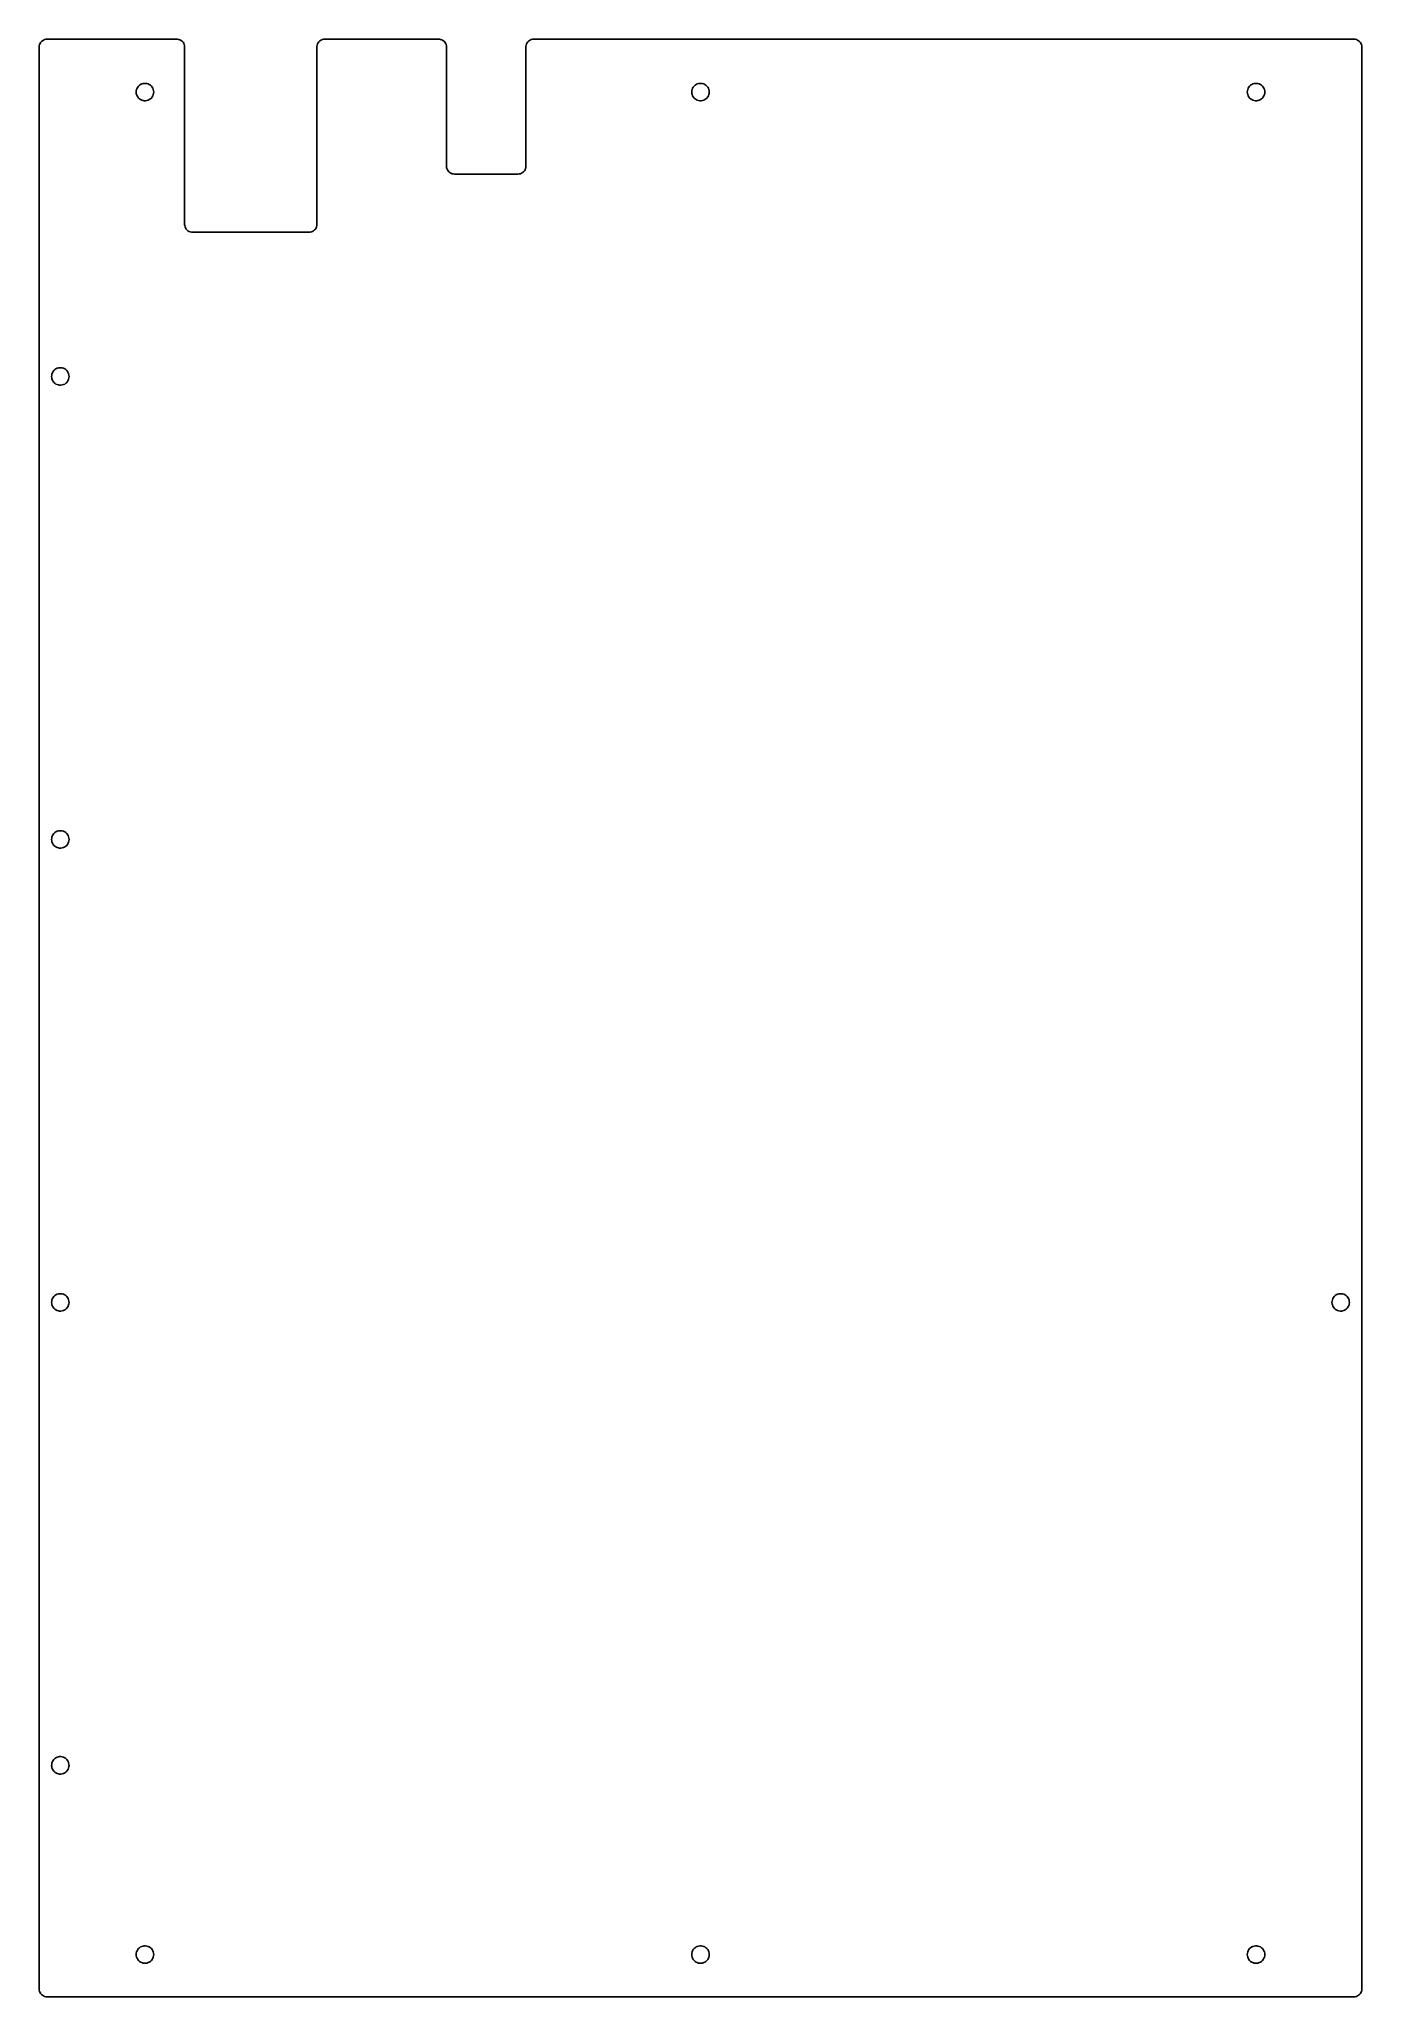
# Model space of a CAD drawing. Header units: metres. Extents: x -125 to 125, y -185 to 185.
import ezdxf

# ---------------------------------------------------------------- set-up
doc = ezdxf.new("R2010")
doc.units = ezdxf.units.M

msp = doc.modelspace()

# ---------------------------------------------------------------- linework, layer by layer
for p, q in [((-123.5, 185), (-123.735, 184.982)), ((-98.8596, 185), (-123.5, 185)), ((-98.6299, 184.962), (-98.8596, 185)), ((-71.0943, 185), (-71.2482, 184.987)), ((-49.3596, 185), (-71.0943, 185)), ((-49.1299, 184.962), (-49.3596, 185)), ((-31.5943, 185), (-31.7482, 184.987)), ((123.5, 185), (-31.5943, 185)), ((123.735, 184.982), (123.5, 185)), ((-124.982, 183.735), (-125, 183.5)), ((-125, 183.5), (-125, -183.5)), ((-124.927, 183.964), (-124.982, 183.735)), ((-124.837, 184.181), (-124.927, 183.964)), ((-124.714, 184.382), (-124.837, 184.181)), ((-124.561, 184.561), (-124.714, 184.382)), ((-124.382, 184.714), (-124.561, 184.561)), ((-124.181, 184.837), (-124.382, 184.714)), ((-123.964, 184.927), (-124.181, 184.837)), ((-123.735, 184.982), (-123.964, 184.927)), ((-98.3943, 184.881), (-98.6299, 184.962)), ((-98.1753, 184.762), (-98.3943, 184.881)), ((-97.9788, 184.609), (-98.1753, 184.762)), ((-97.8101, 184.426), (-97.9788, 184.609)), ((-97.6739, 184.218), (-97.8101, 184.426)), ((-97.5739, 183.99), (-97.6739, 184.218)), ((-97.5127, 183.748), (-97.5739, 183.99)), ((-97.5, 183.594), (-97.5127, 183.748)), ((-97.5, 150), (-97.5, 183.594)), ((-72.4617, 183.87), (-72.5, 183.64)), ((-72.5, 183.64), (-72.5, 150)), ((-72.3808, 184.106), (-72.4617, 183.87)), ((-72.2623, 184.325), (-72.3808, 184.106)), ((-72.1093, 184.521), (-72.2623, 184.325)), ((-71.9261, 184.69), (-72.1093, 184.521)), ((-71.7177, 184.826), (-71.9261, 184.69)), ((-71.4896, 184.926), (-71.7177, 184.826)), ((-71.2482, 184.987), (-71.4896, 184.926)), ((-48.8943, 184.881), (-49.1299, 184.962)), ((-48.6753, 184.762), (-48.8943, 184.881)), ((-48.4788, 184.609), (-48.6753, 184.762)), ((-48.3101, 184.426), (-48.4788, 184.609)), ((-48.1739, 184.218), (-48.3101, 184.426)), ((-48.0739, 183.99), (-48.1739, 184.218)), ((-48.0127, 183.748), (-48.0739, 183.99)), ((-48, 183.594), (-48.0127, 183.748)), ((-48, 161), (-48, 183.594)), ((-32.9617, 183.87), (-33, 183.64)), ((-33, 183.64), (-33, 161)), ((-32.8808, 184.106), (-32.9617, 183.87)), ((-32.7623, 184.325), (-32.8808, 184.106)), ((-32.6093, 184.521), (-32.7623, 184.325)), ((-32.4261, 184.69), (-32.6093, 184.521)), ((-32.2177, 184.826), (-32.4261, 184.69)), ((-31.9896, 184.926), (-32.2177, 184.826)), ((-31.7482, 184.987), (-31.9896, 184.926)), ((123.964, 184.927), (123.735, 184.982)), ((124.181, 184.837), (123.964, 184.927)), ((124.382, 184.714), (124.181, 184.837)), ((124.561, 184.561), (124.382, 184.714)), ((124.714, 184.382), (124.561, 184.561)), ((124.837, 184.181), (124.714, 184.382)), ((124.927, 183.964), (124.837, 184.181)), ((124.982, 183.735), (124.927, 183.964)), ((125, 183.5), (124.982, 183.735)), ((125, -183.5), (125, 183.5)), ((-106.65, 175), (-106.632, 175.246)), ((-106.632, 174.754), (-106.65, 175)), ((-106.632, 175.246), (-106.577, 175.486)), ((-106.577, 174.514), (-106.632, 174.754)), ((-106.577, 175.486), (-106.487, 175.716)), ((-106.487, 174.284), (-106.577, 174.514)), ((-106.487, 175.716), (-106.363, 175.929)), ((-106.363, 174.071), (-106.487, 174.284)), ((-106.363, 175.929), (-106.21, 176.122)), ((-106.21, 173.878), (-106.363, 174.071)), ((-106.21, 176.122), (-106.029, 176.29)), ((-106.029, 176.29), (-105.825, 176.429)), ((-105.825, 176.429), (-105.603, 176.536)), ((-105.603, 176.536), (-105.367, 176.609)), ((-105.367, 176.609), (-105.123, 176.645)), ((-105.123, 176.645), (-104.877, 176.645)), ((-104.877, 176.645), (-104.633, 176.609)), ((-104.633, 176.609), (-104.397, 176.536)), ((-104.397, 176.536), (-104.175, 176.429)), ((-104.175, 176.429), (-103.971, 176.29)), ((-103.971, 176.29), (-103.79, 176.122)), ((-103.79, 176.122), (-103.637, 175.929)), ((-103.637, 174.071), (-103.79, 173.878)), ((-103.637, 175.929), (-103.513, 175.716)), ((-103.513, 174.284), (-103.637, 174.071)), ((-103.513, 175.716), (-103.423, 175.486)), ((-103.423, 174.514), (-103.513, 174.284)), ((-103.423, 175.486), (-103.368, 175.246)), ((-103.368, 174.754), (-103.423, 174.514)), ((-103.368, 175.246), (-103.35, 175)), ((-103.35, 175), (-103.368, 174.754)), ((-1.64999, 175), (-1.63156, 175.246)), ((-1.63156, 174.754), (-1.64999, 175)), ((-1.63156, 175.246), (-1.57669, 175.486)), ((-1.57669, 174.514), (-1.63156, 174.754)), ((-1.57669, 175.486), (-1.48659, 175.716)), ((-1.48659, 174.284), (-1.57669, 174.514)), ((-1.48659, 175.716), (-1.36328, 175.929)), ((-1.36328, 174.071), (-1.48659, 174.284)), ((-1.36328, 175.929), (-1.20953, 176.122)), ((-1.20953, 173.878), (-1.36328, 174.071)), ((-1.20953, 176.122), (-1.02875, 176.29)), ((-1.02875, 176.29), (-0.824997, 176.429)), ((-0.824997, 176.429), (-0.602798, 176.536)), ((-0.602798, 176.536), (-0.367157, 176.609)), ((-0.367157, 176.609), (-0.123291, 176.645)), ((-0.123291, 176.645), (0.123291, 176.645)), ((0.123291, 176.645), (0.367157, 176.609)), ((0.367157, 176.609), (0.602798, 176.536)), ((0.602798, 176.536), (0.824997, 176.429)), ((0.824997, 176.429), (1.02875, 176.29)), ((1.02875, 176.29), (1.20953, 176.122)), ((1.20953, 176.122), (1.36328, 175.929)), ((1.36328, 174.071), (1.20953, 173.878)), ((1.36328, 175.929), (1.48659, 175.716)), ((1.48659, 174.284), (1.36328, 174.071)), ((1.48659, 175.716), (1.57669, 175.486)), ((1.57669, 174.514), (1.48659, 174.284)), ((1.57669, 175.486), (1.63156, 175.246)), ((1.63156, 174.754), (1.57669, 174.514)), ((1.63156, 175.246), (1.64999, 175)), ((1.64999, 175), (1.63156, 174.754)), ((103.35, 175), (103.368, 175.246)), ((103.368, 174.754), (103.35, 175)), ((103.368, 175.246), (103.423, 175.486)), ((103.423, 174.514), (103.368, 174.754)), ((103.423, 175.486), (103.513, 175.716)), ((103.513, 174.284), (103.423, 174.514)), ((103.513, 175.716), (103.637, 175.929)), ((103.637, 174.071), (103.513, 174.284)), ((103.637, 175.929), (103.79, 176.122)), ((103.79, 173.878), (103.637, 174.071)), ((103.79, 176.122), (103.971, 176.29)), ((103.971, 176.29), (104.175, 176.429)), ((104.175, 176.429), (104.397, 176.536)), ((104.397, 176.536), (104.633, 176.609)), ((104.633, 176.609), (104.877, 176.645)), ((104.877, 176.645), (105.123, 176.645)), ((105.123, 176.645), (105.367, 176.609)), ((105.367, 176.609), (105.603, 176.536)), ((105.603, 176.536), (105.825, 176.429)), ((105.825, 176.429), (106.029, 176.29)), ((106.029, 176.29), (106.21, 176.122)), ((106.21, 176.122), (106.363, 175.929)), ((106.363, 174.071), (106.21, 173.878)), ((106.363, 175.929), (106.487, 175.716)), ((106.487, 174.284), (106.363, 174.071)), ((106.487, 175.716), (106.577, 175.486)), ((106.577, 174.514), (106.487, 174.284)), ((106.577, 175.486), (106.632, 175.246)), ((106.632, 174.754), (106.577, 174.514)), ((106.632, 175.246), (106.65, 175)), ((106.65, 175), (106.632, 174.754)), ((-106.029, 173.71), (-106.21, 173.878)), ((-105.825, 173.571), (-106.029, 173.71)), ((-105.603, 173.464), (-105.825, 173.571)), ((-105.367, 173.391), (-105.603, 173.464)), ((-105.123, 173.355), (-105.367, 173.391)), ((-104.877, 173.355), (-105.123, 173.355)), ((-104.633, 173.391), (-104.877, 173.355)), ((-104.397, 173.464), (-104.633, 173.391)), ((-104.175, 173.571), (-104.397, 173.464)), ((-103.971, 173.71), (-104.175, 173.571)), ((-103.79, 173.878), (-103.971, 173.71)), ((-1.02875, 173.71), (-1.20953, 173.878)), ((-0.824997, 173.571), (-1.02875, 173.71)), ((-0.602798, 173.464), (-0.824997, 173.571)), ((-0.367157, 173.391), (-0.602798, 173.464)), ((-0.123291, 173.355), (-0.367157, 173.391)), ((0.123291, 173.355), (-0.123291, 173.355)), ((0.367157, 173.391), (0.123291, 173.355)), ((0.602798, 173.464), (0.367157, 173.391)), ((0.824997, 173.571), (0.602798, 173.464)), ((1.02875, 173.71), (0.824997, 173.571)), ((1.20953, 173.878), (1.02875, 173.71)), ((103.971, 173.71), (103.79, 173.878)), ((104.175, 173.571), (103.971, 173.71)), ((104.397, 173.464), (104.175, 173.571)), ((104.633, 173.391), (104.397, 173.464)), ((104.877, 173.355), (104.633, 173.391)), ((105.123, 173.355), (104.877, 173.355)), ((105.367, 173.391), (105.123, 173.355)), ((105.603, 173.464), (105.367, 173.391)), ((105.825, 173.571), (105.603, 173.464)), ((106.029, 173.71), (105.825, 173.571)), ((106.21, 173.878), (106.029, 173.71)), ((-47.9815, 160.765), (-48, 161)), ((-47.9266, 160.536), (-47.9815, 160.765)), ((-47.8365, 160.319), (-47.9266, 160.536)), ((-47.7135, 160.118), (-47.8365, 160.319)), ((-47.5607, 159.939), (-47.7135, 160.118)), ((-47.3817, 159.786), (-47.5607, 159.939)), ((-47.181, 159.663), (-47.3817, 159.786)), ((-46.9635, 159.573), (-47.181, 159.663)), ((-46.7346, 159.518), (-46.9635, 159.573)), ((-46.5, 159.5), (-46.7346, 159.518)), ((-34.5, 159.5), (-46.5, 159.5)), ((-34.2654, 159.518), (-34.5, 159.5)), ((-34.0365, 159.573), (-34.2654, 159.518)), ((-33.819, 159.663), (-34.0365, 159.573)), ((-33.6183, 159.786), (-33.819, 159.663)), ((-33.4393, 159.939), (-33.6183, 159.786)), ((-33.2865, 160.118), (-33.4393, 159.939)), ((-33.1635, 160.319), (-33.2865, 160.118)), ((-33.0734, 160.536), (-33.1635, 160.319)), ((-33.0185, 160.765), (-33.0734, 160.536)), ((-33, 161), (-33.0185, 160.765)), ((-97.4815, 149.765), (-97.5, 150)), ((-97.4266, 149.536), (-97.4815, 149.765)), ((-97.3365, 149.319), (-97.4266, 149.536)), ((-97.2135, 149.118), (-97.3365, 149.319)), ((-97.0607, 148.939), (-97.2135, 149.118)), ((-96.8817, 148.786), (-97.0607, 148.939)), ((-96.681, 148.663), (-96.8817, 148.786)), ((-96.4635, 148.573), (-96.681, 148.663)), ((-96.2346, 148.518), (-96.4635, 148.573)), ((-96, 148.5), (-96.2346, 148.518)), ((-74, 148.5), (-96, 148.5)), ((-73.7654, 148.518), (-74, 148.5)), ((-73.5365, 148.573), (-73.7654, 148.518)), ((-73.319, 148.663), (-73.5365, 148.573)), ((-73.1183, 148.786), (-73.319, 148.663)), ((-72.9393, 148.939), (-73.1183, 148.786)), ((-72.7865, 149.118), (-72.9393, 148.939)), ((-72.6635, 149.319), (-72.7865, 149.118)), ((-72.5734, 149.536), (-72.6635, 149.319)), ((-72.5185, 149.765), (-72.5734, 149.536)), ((-72.5, 150), (-72.5185, 149.765)), ((-122.487, 121.966), (-122.363, 122.179)), ((-122.363, 122.179), (-122.21, 122.372)), ((-122.21, 122.372), (-122.029, 122.54)), ((-122.029, 122.54), (-121.825, 122.679)), ((-121.825, 122.679), (-121.603, 122.786)), ((-121.603, 122.786), (-121.367, 122.859)), ((-121.367, 122.859), (-121.123, 122.895)), ((-121.123, 122.895), (-120.877, 122.895)), ((-120.877, 122.895), (-120.633, 122.859)), ((-120.633, 122.859), (-120.397, 122.786)), ((-120.397, 122.786), (-120.175, 122.679)), ((-120.175, 122.679), (-119.971, 122.54)), ((-119.971, 122.54), (-119.79, 122.372)), ((-119.79, 122.372), (-119.637, 122.179)), ((-119.637, 122.179), (-119.513, 121.966)), ((-122.65, 121.25), (-122.632, 121.496)), ((-122.632, 121.004), (-122.65, 121.25)), ((-122.632, 121.496), (-122.577, 121.736)), ((-122.577, 120.764), (-122.632, 121.004)), ((-122.577, 121.736), (-122.487, 121.966)), ((-122.487, 120.534), (-122.577, 120.764)), ((-122.363, 120.321), (-122.487, 120.534)), ((-122.21, 120.128), (-122.363, 120.321)), ((-122.029, 119.96), (-122.21, 120.128)), ((-121.825, 119.821), (-122.029, 119.96)), ((-121.603, 119.714), (-121.825, 119.821)), ((-121.367, 119.641), (-121.603, 119.714)), ((-121.123, 119.605), (-121.367, 119.641)), ((-120.877, 119.605), (-121.123, 119.605)), ((-120.633, 119.641), (-120.877, 119.605)), ((-120.397, 119.714), (-120.633, 119.641)), ((-120.175, 119.821), (-120.397, 119.714)), ((-119.971, 119.96), (-120.175, 119.821)), ((-119.79, 120.128), (-119.971, 119.96)), ((-119.637, 120.321), (-119.79, 120.128)), ((-119.513, 120.534), (-119.637, 120.321)), ((-119.513, 121.966), (-119.423, 121.736)), ((-119.423, 120.764), (-119.513, 120.534)), ((-119.423, 121.736), (-119.368, 121.496)), ((-119.368, 121.004), (-119.423, 120.764)), ((-119.368, 121.496), (-119.35, 121.25)), ((-119.35, 121.25), (-119.368, 121.004)), ((-122.65, 33.75), (-122.632, 33.9959)), ((-122.632, 33.5041), (-122.65, 33.75)), ((-122.632, 33.9959), (-122.577, 34.2363)), ((-122.577, 33.2636), (-122.632, 33.5041)), ((-122.577, 34.2363), (-122.487, 34.4659)), ((-122.487, 34.4659), (-122.363, 34.6795)), ((-122.363, 34.6795), (-122.21, 34.8723)), ((-122.21, 34.8723), (-122.029, 35.04)), ((-122.029, 35.04), (-121.825, 35.1789)), ((-121.825, 35.1789), (-121.603, 35.2859)), ((-121.603, 35.2859), (-121.367, 35.3586)), ((-121.367, 35.3586), (-121.123, 35.3954)), ((-121.123, 35.3954), (-120.877, 35.3954)), ((-120.877, 35.3954), (-120.633, 35.3586)), ((-120.633, 35.3586), (-120.397, 35.2859)), ((-120.397, 35.2859), (-120.175, 35.1789)), ((-120.175, 35.1789), (-119.971, 35.04)), ((-119.971, 35.04), (-119.79, 34.8723)), ((-119.79, 34.8723), (-119.637, 34.6795)), ((-119.637, 34.6795), (-119.513, 34.4659)), ((-119.513, 34.4659), (-119.423, 34.2363)), ((-119.423, 34.2363), (-119.368, 33.9959)), ((-119.368, 33.5041), (-119.423, 33.2636)), ((-119.368, 33.9959), (-119.35, 33.75)), ((-119.35, 33.75), (-119.368, 33.5041)), ((-122.487, 33.0341), (-122.577, 33.2636)), ((-122.363, 32.8205), (-122.487, 33.0341)), ((-122.21, 32.6277), (-122.363, 32.8205)), ((-122.029, 32.46), (-122.21, 32.6277)), ((-121.825, 32.321), (-122.029, 32.46)), ((-121.603, 32.2141), (-121.825, 32.321)), ((-121.367, 32.1414), (-121.603, 32.2141)), ((-121.123, 32.1046), (-121.367, 32.1414)), ((-120.877, 32.1046), (-121.123, 32.1046)), ((-120.633, 32.1414), (-120.877, 32.1046)), ((-120.397, 32.2141), (-120.633, 32.1414)), ((-120.175, 32.321), (-120.397, 32.2141)), ((-119.971, 32.46), (-120.175, 32.321)), ((-119.79, 32.6277), (-119.971, 32.46)), ((-119.637, 32.8205), (-119.79, 32.6277)), ((-119.513, 33.0341), (-119.637, 32.8205)), ((-119.423, 33.2636), (-119.513, 33.0341)), ((-122.65, -53.75), (-122.632, -53.5041)), ((-122.632, -53.9959), (-122.65, -53.75)), ((-122.632, -53.5041), (-122.577, -53.2636)), ((-122.577, -54.2363), (-122.632, -53.9959)), ((-122.577, -53.2636), (-122.487, -53.0341)), ((-122.487, -54.4659), (-122.577, -54.2363)), ((-122.487, -53.0341), (-122.363, -52.8205)), ((-122.363, -54.6795), (-122.487, -54.4659)), ((-122.363, -52.8205), (-122.21, -52.6277)), ((-122.21, -54.8723), (-122.363, -54.6795)), ((-122.21, -52.6277), (-122.029, -52.46)), ((-122.029, -55.04), (-122.21, -54.8723)), ((-122.029, -52.46), (-121.825, -52.321)), ((-121.825, -55.1789), (-122.029, -55.04)), ((-121.825, -52.321), (-121.603, -52.2141)), ((-121.603, -55.2859), (-121.825, -55.1789)), ((-121.603, -52.2141), (-121.367, -52.1414)), ((-121.367, -55.3586), (-121.603, -55.2859)), ((-121.367, -52.1414), (-121.123, -52.1046)), ((-121.123, -55.3954), (-121.367, -55.3586)), ((-121.123, -52.1046), (-120.877, -52.1046)), ((-120.877, -55.3954), (-121.123, -55.3954)), ((-120.877, -52.1046), (-120.633, -52.1414)), ((-120.633, -55.3586), (-120.877, -55.3954)), ((-120.633, -52.1414), (-120.397, -52.2141)), ((-120.397, -55.2859), (-120.633, -55.3586)), ((-120.397, -52.2141), (-120.175, -52.321)), ((-120.175, -55.1789), (-120.397, -55.2859)), ((-120.175, -52.321), (-119.971, -52.46)), ((-119.971, -55.04), (-120.175, -55.1789)), ((-119.971, -52.46), (-119.79, -52.6277)), ((-119.79, -54.8723), (-119.971, -55.04)), ((-119.79, -52.6277), (-119.637, -52.8205)), ((-119.637, -54.6795), (-119.79, -54.8723)), ((-119.637, -52.8205), (-119.513, -53.0341)), ((-119.513, -54.4659), (-119.637, -54.6795)), ((-119.513, -53.0341), (-119.423, -53.2636)), ((-119.423, -54.2363), (-119.513, -54.4659)), ((-119.423, -53.2636), (-119.368, -53.5041)), ((-119.368, -53.9959), (-119.423, -54.2363)), ((-119.368, -53.5041), (-119.35, -53.75)), ((-119.35, -53.75), (-119.368, -53.9959)), ((119.35, -53.75), (119.368, -53.5041)), ((119.368, -53.9959), (119.35, -53.75)), ((119.368, -53.5041), (119.423, -53.2636)), ((119.423, -54.2363), (119.368, -53.9959)), ((119.423, -53.2636), (119.513, -53.0341)), ((119.513, -54.4659), (119.423, -54.2363)), ((119.513, -53.0341), (119.637, -52.8205)), ((119.637, -54.6795), (119.513, -54.4659)), ((119.637, -52.8205), (119.79, -52.6277)), ((119.79, -54.8723), (119.637, -54.6795)), ((119.79, -52.6277), (119.971, -52.46)), ((119.971, -55.04), (119.79, -54.8723)), ((119.971, -52.46), (120.175, -52.321)), ((120.175, -55.1789), (119.971, -55.04)), ((120.175, -52.321), (120.397, -52.2141)), ((120.397, -55.2859), (120.175, -55.1789)), ((120.397, -52.2141), (120.633, -52.1414)), ((120.633, -55.3586), (120.397, -55.2859)), ((120.633, -52.1414), (120.877, -52.1046)), ((120.877, -55.3954), (120.633, -55.3586)), ((120.877, -52.1046), (121.123, -52.1046)), ((121.123, -55.3954), (120.877, -55.3954)), ((121.123, -52.1046), (121.367, -52.1414)), ((121.367, -55.3586), (121.123, -55.3954)), ((121.367, -52.1414), (121.603, -52.2141)), ((121.603, -55.2859), (121.367, -55.3586)), ((121.603, -52.2141), (121.825, -52.321)), ((121.825, -55.1789), (121.603, -55.2859)), ((121.825, -52.321), (122.029, -52.46)), ((122.029, -55.04), (121.825, -55.1789)), ((122.029, -52.46), (122.21, -52.6277)), ((122.21, -54.8723), (122.029, -55.04)), ((122.21, -52.6277), (122.363, -52.8205)), ((122.363, -54.6795), (122.21, -54.8723)), ((122.363, -52.8205), (122.487, -53.0341)), ((122.487, -54.4659), (122.363, -54.6795)), ((122.487, -53.0341), (122.577, -53.2636)), ((122.577, -54.2363), (122.487, -54.4659)), ((122.577, -53.2636), (122.632, -53.5041)), ((122.632, -53.9959), (122.577, -54.2363)), ((122.632, -53.5041), (122.65, -53.75)), ((122.65, -53.75), (122.632, -53.9959)), ((-122.577, -140.764), (-122.487, -140.534)), ((-122.487, -140.534), (-122.363, -140.321)), ((-122.363, -140.321), (-122.21, -140.128)), ((-122.21, -140.128), (-122.029, -139.96)), ((-122.029, -139.96), (-121.825, -139.821)), ((-121.825, -139.821), (-121.603, -139.714)), ((-121.603, -139.714), (-121.367, -139.641)), ((-121.367, -139.641), (-121.123, -139.605)), ((-121.123, -139.605), (-120.877, -139.605)), ((-120.877, -139.605), (-120.633, -139.641)), ((-120.633, -139.641), (-120.397, -139.714)), ((-120.397, -139.714), (-120.175, -139.821)), ((-120.175, -139.821), (-119.971, -139.96)), ((-119.971, -139.96), (-119.79, -140.128)), ((-119.79, -140.128), (-119.637, -140.321)), ((-119.637, -140.321), (-119.513, -140.534)), ((-119.513, -140.534), (-119.423, -140.764)), ((-122.65, -141.25), (-122.632, -141.004)), ((-122.632, -141.496), (-122.65, -141.25)), ((-122.632, -141.004), (-122.577, -140.764)), ((-122.577, -141.736), (-122.632, -141.496)), ((-122.487, -141.966), (-122.577, -141.736)), ((-122.363, -142.179), (-122.487, -141.966)), ((-122.21, -142.372), (-122.363, -142.179)), ((-122.029, -142.54), (-122.21, -142.372)), ((-121.825, -142.679), (-122.029, -142.54)), ((-121.603, -142.786), (-121.825, -142.679)), ((-121.367, -142.859), (-121.603, -142.786)), ((-121.123, -142.895), (-121.367, -142.859)), ((-120.877, -142.895), (-121.123, -142.895)), ((-120.633, -142.859), (-120.877, -142.895)), ((-120.397, -142.786), (-120.633, -142.859)), ((-120.175, -142.679), (-120.397, -142.786)), ((-119.971, -142.54), (-120.175, -142.679)), ((-119.79, -142.372), (-119.971, -142.54)), ((-119.637, -142.179), (-119.79, -142.372)), ((-119.513, -141.966), (-119.637, -142.179)), ((-119.423, -141.736), (-119.513, -141.966)), ((-119.423, -140.764), (-119.368, -141.004)), ((-119.368, -141.496), (-119.423, -141.736)), ((-119.368, -141.004), (-119.35, -141.25)), ((-119.35, -141.25), (-119.368, -141.496)), ((-106.65, -177), (-106.632, -176.754)), ((-106.632, -177.246), (-106.65, -177)), ((-106.632, -176.754), (-106.577, -176.514)), ((-106.577, -177.486), (-106.632, -177.246)), ((-106.577, -176.514), (-106.487, -176.284)), ((-106.487, -177.716), (-106.577, -177.486)), ((-106.487, -176.284), (-106.363, -176.071)), ((-106.363, -176.071), (-106.21, -175.878)), ((-106.21, -175.878), (-106.029, -175.71)), ((-106.029, -175.71), (-105.825, -175.571)), ((-105.825, -175.571), (-105.603, -175.464)), ((-105.603, -175.464), (-105.367, -175.391)), ((-105.367, -175.391), (-105.123, -175.355)), ((-105.123, -175.355), (-104.877, -175.355)), ((-104.877, -175.355), (-104.633, -175.391)), ((-104.633, -175.391), (-104.397, -175.464)), ((-104.397, -175.464), (-104.175, -175.571)), ((-104.175, -175.571), (-103.971, -175.71)), ((-103.971, -175.71), (-103.79, -175.878)), ((-103.79, -175.878), (-103.637, -176.071)), ((-103.637, -176.071), (-103.513, -176.284)), ((-103.513, -176.284), (-103.423, -176.514)), ((-103.423, -177.486), (-103.513, -177.716)), ((-103.423, -176.514), (-103.368, -176.754)), ((-103.368, -177.246), (-103.423, -177.486)), ((-103.368, -176.754), (-103.35, -177)), ((-103.35, -177), (-103.368, -177.246)), ((-1.64999, -177), (-1.63156, -176.754)), ((-1.63156, -177.246), (-1.64999, -177)), ((-1.63156, -176.754), (-1.57669, -176.514)), ((-1.57669, -177.486), (-1.63156, -177.246)), ((-1.57669, -176.514), (-1.48659, -176.284)), ((-1.48659, -177.716), (-1.57669, -177.486)), ((-1.48659, -176.284), (-1.36328, -176.071)), ((-1.36328, -176.071), (-1.20953, -175.878)), ((-1.20953, -175.878), (-1.02875, -175.71)), ((-1.02875, -175.71), (-0.824997, -175.571)), ((-0.824997, -175.571), (-0.602798, -175.464)), ((-0.602798, -175.464), (-0.367157, -175.391)), ((-0.367157, -175.391), (-0.123291, -175.355)), ((-0.123291, -175.355), (0.123291, -175.355)), ((0.123291, -175.355), (0.367157, -175.391)), ((0.367157, -175.391), (0.602798, -175.464)), ((0.602798, -175.464), (0.824997, -175.571)), ((0.824997, -175.571), (1.02875, -175.71)), ((1.02875, -175.71), (1.20953, -175.878)), ((1.20953, -175.878), (1.36328, -176.071)), ((1.36328, -176.071), (1.48659, -176.284)), ((1.48659, -176.284), (1.57669, -176.514)), ((1.57669, -177.486), (1.48659, -177.716)), ((1.57669, -176.514), (1.63156, -176.754)), ((1.63156, -177.246), (1.57669, -177.486)), ((1.63156, -176.754), (1.64999, -177)), ((1.64999, -177), (1.63156, -177.246)), ((103.35, -177), (103.368, -176.754)), ((103.368, -177.246), (103.35, -177)), ((103.368, -176.754), (103.423, -176.514)), ((103.423, -177.486), (103.368, -177.246)), ((103.423, -176.514), (103.513, -176.284)), ((103.513, -177.716), (103.423, -177.486)), ((103.513, -176.284), (103.637, -176.071)), ((103.637, -176.071), (103.79, -175.878)), ((103.79, -175.878), (103.971, -175.71)), ((103.971, -175.71), (104.175, -175.571)), ((104.175, -175.571), (104.397, -175.464)), ((104.397, -175.464), (104.633, -175.391)), ((104.633, -175.391), (104.877, -175.355)), ((104.877, -175.355), (105.123, -175.355)), ((105.123, -175.355), (105.367, -175.391)), ((105.367, -175.391), (105.603, -175.464)), ((105.603, -175.464), (105.825, -175.571)), ((105.825, -175.571), (106.029, -175.71)), ((106.029, -175.71), (106.21, -175.878)), ((106.21, -175.878), (106.363, -176.071)), ((106.363, -176.071), (106.487, -176.284)), ((106.487, -176.284), (106.577, -176.514)), ((106.577, -177.486), (106.487, -177.716)), ((106.577, -176.514), (106.632, -176.754)), ((106.632, -177.246), (106.577, -177.486)), ((106.632, -176.754), (106.65, -177)), ((106.65, -177), (106.632, -177.246)), ((-106.363, -177.929), (-106.487, -177.716)), ((-106.21, -178.122), (-106.363, -177.929)), ((-106.029, -178.29), (-106.21, -178.122)), ((-105.825, -178.429), (-106.029, -178.29)), ((-105.603, -178.536), (-105.825, -178.429)), ((-105.367, -178.609), (-105.603, -178.536)), ((-105.123, -178.645), (-105.367, -178.609)), ((-104.877, -178.645), (-105.123, -178.645)), ((-104.633, -178.609), (-104.877, -178.645)), ((-104.397, -178.536), (-104.633, -178.609)), ((-104.175, -178.429), (-104.397, -178.536)), ((-103.971, -178.29), (-104.175, -178.429)), ((-103.79, -178.122), (-103.971, -178.29)), ((-103.637, -177.929), (-103.79, -178.122)), ((-103.513, -177.716), (-103.637, -177.929)), ((-1.36328, -177.929), (-1.48659, -177.716)), ((-1.20953, -178.122), (-1.36328, -177.929)), ((-1.02875, -178.29), (-1.20953, -178.122)), ((-0.824997, -178.429), (-1.02875, -178.29)), ((-0.602798, -178.536), (-0.824997, -178.429)), ((-0.367157, -178.609), (-0.602798, -178.536)), ((-0.123291, -178.645), (-0.367157, -178.609)), ((0.123291, -178.645), (-0.123291, -178.645)), ((0.367157, -178.609), (0.123291, -178.645)), ((0.602798, -178.536), (0.367157, -178.609)), ((0.824997, -178.429), (0.602798, -178.536)), ((1.02875, -178.29), (0.824997, -178.429)), ((1.20953, -178.122), (1.02875, -178.29)), ((1.36328, -177.929), (1.20953, -178.122)), ((1.48659, -177.716), (1.36328, -177.929)), ((103.637, -177.929), (103.513, -177.716)), ((103.79, -178.122), (103.637, -177.929)), ((103.971, -178.29), (103.79, -178.122)), ((104.175, -178.429), (103.971, -178.29)), ((104.397, -178.536), (104.175, -178.429)), ((104.633, -178.609), (104.397, -178.536)), ((104.877, -178.645), (104.633, -178.609)), ((105.123, -178.645), (104.877, -178.645)), ((105.367, -178.609), (105.123, -178.645)), ((105.603, -178.536), (105.367, -178.609)), ((105.825, -178.429), (105.603, -178.536)), ((106.029, -178.29), (105.825, -178.429)), ((106.21, -178.122), (106.029, -178.29)), ((106.363, -177.929), (106.21, -178.122)), ((106.487, -177.716), (106.363, -177.929)), ((-125, -183.5), (-124.982, -183.735)), ((-124.982, -183.735), (-124.927, -183.964)), ((-124.927, -183.964), (-124.837, -184.181)), ((-124.837, -184.181), (-124.714, -184.382)), ((-124.714, -184.382), (-124.561, -184.561)), ((-124.561, -184.561), (-124.382, -184.714)), ((-124.382, -184.714), (-124.181, -184.837)), ((-124.181, -184.837), (-123.964, -184.927)), ((-123.964, -184.927), (-123.735, -184.982)), ((-123.735, -184.982), (-123.5, -185)), ((-123.5, -185), (123.5, -185)), ((123.5, -185), (123.735, -184.982)), ((123.735, -184.982), (123.964, -184.927)), ((123.964, -184.927), (124.181, -184.837)), ((124.181, -184.837), (124.382, -184.714)), ((124.382, -184.714), (124.561, -184.561)), ((124.561, -184.561), (124.714, -184.382)), ((124.714, -184.382), (124.837, -184.181)), ((124.837, -184.181), (124.927, -183.964)), ((124.927, -183.964), (124.982, -183.735)), ((124.982, -183.735), (125, -183.5))]:
    msp.add_line(p, q)

doc.saveas('drawing.dxf')
